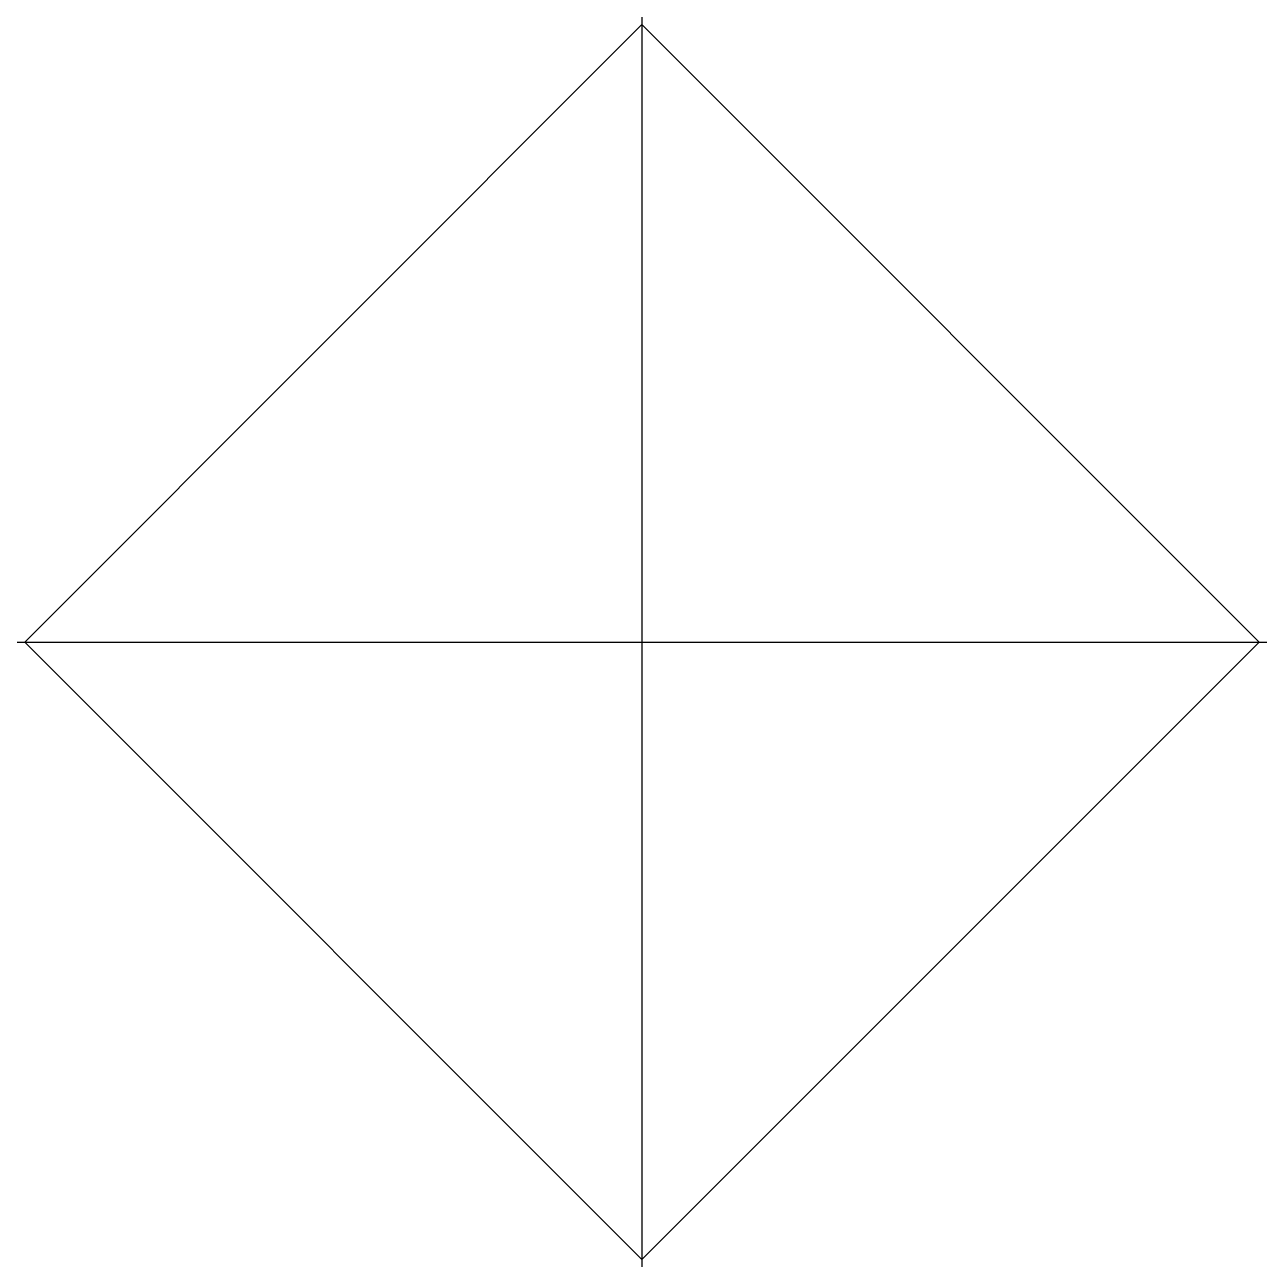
# Model space of a CAD drawing. Header units: inches. Extents: x -33 to 78, y 5 to 20.
# Drawn here: x 63.47 to 77.62, y 5.41 to 19.55 of the extents above.
import ezdxf

# ---------------------------------------------------------------- set-up
doc = ezdxf.new("R2010")
doc.units = ezdxf.units.IN
doc.header["$MEASUREMENT"] = 0

msp = doc.modelspace()

# ---------------------------------------------------------------- linework, layer by layer
for p, q in [((70.544, 19.553), (63.473, 12.481)), ((70.544, 19.553), (77.615, 12.481)), ((70.544, 5.41), (63.473, 12.481)), ((77.615, 12.481), (70.544, 5.41))]:
    msp.add_line(p, q)
for p, direction in [((22.544, 17.38), (0, -1)), ((49.544, 17.38), (0, -1)), ((70.544, 17.38), (0, -1)), ((49.804, 12.481), (1, 0))]:
    msp.add_xline(p, direction)

doc.saveas('drawing.dxf')
